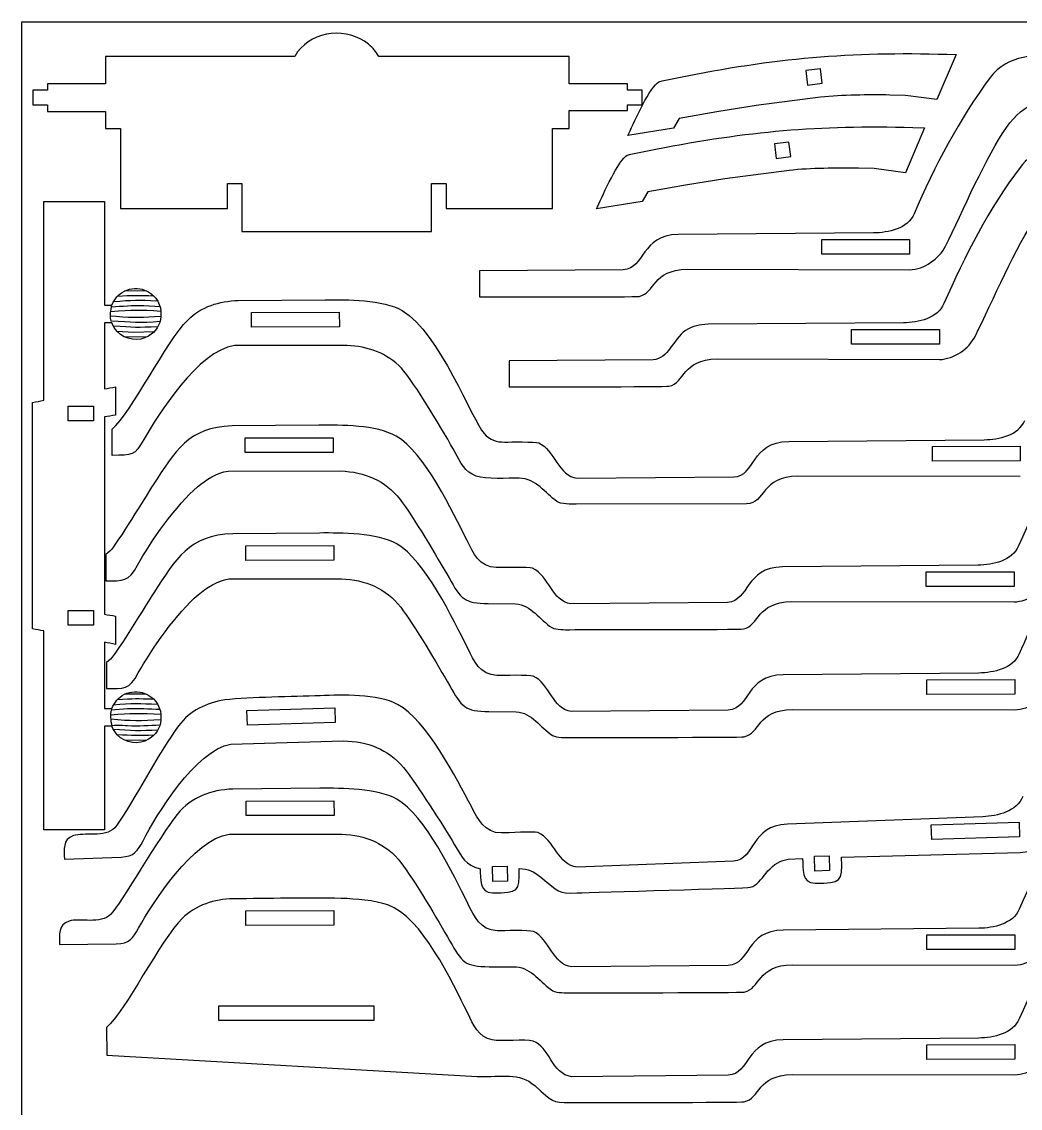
# Model space of a CAD drawing. Extents: x 19 to 601, y 5 to 578.
# Drawn here: x 19.5 to 193.5, y 389 to 578.3 of the extents above; entities that cross this region are included whole.
import ezdxf

# ---------------------------------------------------------------- set-up
doc = ezdxf.new("R2010")
doc.units = 0
doc.layers.get('0').update_dxf_attribs({"linetype": 'CONTINUOUS'})

msp = doc.modelspace()

# ---------------------------------------------------------------- linework, layer by layer
at = {"color": 175}
for p, q in [((19.466187, 578.307914), (599.466187, 578.307914)), ((19.466187, 8.307914), (19.466187, 578.307914))]:
    msp.add_line(p, q, dxfattribs=at)
at = {"color": 3}
for p, q in [((67.042187, 572.268014), (34.088687, 572.268014)), ((34.088687, 572.268014), (34.088687, 567.486014)), ((67.541387, 573.036514), (67.042187, 572.268014)), ((114.875787, 572.268014), (81.697787, 572.268014)), ((114.875787, 567.486014), (114.875787, 572.268014)), ((182.301987, 572.594514), (178.961087, 564.732314)), ((131.096687, 567.986114), (135.442187, 568.877914)), ((23.938687, 566.402914), (21.388687, 566.402914)), ((21.388687, 566.402914), (21.388687, 563.852914)), ((34.088687, 567.486014), (23.938687, 567.486014)), ((23.938687, 567.486014), (23.938687, 566.402914)), ((125.025887, 567.486014), (114.875787, 567.486014)), ((125.025887, 566.402914), (125.025887, 567.486014)), ((127.575787, 566.402914), (125.025887, 566.402914)), ((127.575787, 563.852914), (127.575787, 566.402914)), ((158.701687, 565.168714), (147.483687, 563.712314)), ((173.495187, 565.482614), (170.782387, 565.537014)), ((178.961087, 564.732314), (173.495187, 565.482614)), ((21.388687, 563.852914), (23.938687, 563.852914)), ((23.938687, 563.852914), (23.938687, 562.684414)), ((23.938687, 562.684414), (34.088687, 562.684414)), ((34.088687, 562.684414), (34.088687, 559.701114)), ((114.875787, 559.701114), (114.875787, 562.851814)), ((114.875787, 562.851814), (125.025887, 562.851814)), ((125.025887, 562.851814), (125.025887, 563.852914)), ((125.025887, 563.852914), (127.575787, 563.852914)), ((140.620787, 562.597514), (134.050487, 561.437214)), ((147.483687, 563.712314), (140.620787, 562.597514)), ((134.050487, 561.437214), (133.053887, 559.746414)), ((34.088687, 559.701114), (36.684287, 559.701114)), ((36.684287, 559.701114), (36.684287, 545.747914)), ((111.983487, 545.747914), (111.983487, 559.701114)), ((111.983487, 559.701114), (114.875787, 559.701114)), ((133.053887, 559.746414), (125.124087, 558.471514)), ((176.820587, 559.826414), (173.479687, 551.964314)), ((174.798387, 559.896614), (176.820587, 559.826414)), ((125.615187, 555.218114), (129.960887, 556.109814)), ((168.013787, 552.714714), (165.301087, 552.768914)), ((173.479687, 551.964314), (168.013787, 552.714714)), ((142.002387, 550.944314), (135.139387, 549.829614)), ((153.220387, 552.400714), (142.002387, 550.944314)), ((55.301587, 545.747914), (55.301587, 550.111814)), ((55.301587, 550.111814), (57.851587, 550.111814)), ((57.851587, 550.111814), (57.855287, 541.748014)), ((90.871487, 541.748014), (90.881087, 550.111814)), ((90.881087, 550.111814), (93.431087, 550.111814)), ((93.431087, 550.111814), (93.431087, 545.747914)), ((135.139387, 549.829614), (128.569187, 548.669114)), ((128.569187, 548.669114), (127.572387, 546.978314)), ((36.684287, 545.747914), (55.301587, 545.747914)), ((93.431087, 545.747914), (111.983487, 545.747914)), ((127.572387, 546.978314), (119.642787, 545.703414)), ((57.855287, 541.748014), (90.871487, 541.748014)), ((167.933587, 541.503314), (133.885187, 541.244914)), ((124.306087, 535.075914), (99.245687, 534.885814)), ((99.245687, 534.885814), (99.245687, 530.364014)), ((135.452987, 535.208314), (174.204787, 535.085414)), ((57.209487, 529.750414), (72.335787, 529.883914)), ((43.735287, 527.853414), (43.735287, 526.934914)), ((173.135687, 525.863514), (139.087287, 525.605114)), ((76.175387, 521.903714), (56.532687, 521.892314)), ((129.508187, 519.436114), (104.447787, 519.246014)), ((104.447787, 519.246014), (104.447787, 514.724214)), ((140.655187, 519.568514), (179.406887, 519.445614)), ((35.220687, 502.767714), (35.214987, 507.343114)), ((71.255987, 508.030214), (56.129687, 507.896714)), ((153.138287, 505.193014), (187.217287, 505.493914)), ((55.452887, 500.038614), (75.095587, 500.050014)), ((116.276987, 498.765614), (143.558087, 499.006514)), ((193.502087, 499.078114), (154.714987, 499.152914)), ((145.798087, 494.334814), (116.084087, 494.252514)), ((71.371987, 489.240514), (56.245687, 489.107014)), ((34.800287, 486.048414), (34.135187, 485.489414)), ((34.135187, 485.489414), (34.140887, 480.914014)), ((186.137487, 483.640214), (152.058487, 483.339314)), ((55.568887, 481.248914), (75.211587, 481.260314)), ((142.478287, 477.152814), (115.197187, 476.911914)), ((153.635287, 477.299214), (192.422287, 477.224414)), ((100.782187, 476.955514), (105.546687, 476.904414)), ((34.916287, 467.258714), (34.251187, 466.699714)), ((34.251187, 466.699714), (34.256887, 462.124414)), ((186.253487, 464.850614), (152.174487, 464.549614)), ((100.898187, 458.165814), (105.662687, 458.114714)), ((142.594287, 458.363214), (115.313187, 458.122214)), ((153.751287, 458.509614), (192.538287, 458.434714)), ((43.735287, 457.600014), (43.735287, 456.681614)), ((55.912187, 452.455514), (75.542887, 453.029014)), ((71.406787, 444.761214), (56.283287, 444.627714)), ((186.988287, 439.806514), (152.938187, 438.530614)), ((55.606587, 436.771114), (75.245687, 436.782514)), ((162.347387, 432.743714), (193.452987, 433.574314)), ((26.902387, 432.423114), (36.798087, 432.793814)), ((143.540687, 432.073614), (116.282687, 431.052214)), ((153.052287, 432.402514), (155.568887, 432.562614)), ((186.266987, 420.375714), (152.194287, 420.074814)), ((26.035387, 417.577114), (35.937587, 417.664514)), ((100.927487, 413.692214), (105.691087, 413.641214)), ((142.615987, 413.889514), (115.339887, 413.648714)), ((153.770787, 414.035914), (192.550687, 413.961114)), ((34.251287, 403.105514), (34.271087, 398.258314)), ((186.253587, 401.256314), (152.174587, 400.955414)), ((34.271087, 398.258314), (98.838487, 394.582514)), ((142.594387, 394.768914), (115.313287, 394.528014)), ((153.751287, 394.915314), (192.538387, 394.840514))]:
    msp.add_line(p, q, dxfattribs=at)
at = {"color": 7}
for p, q in [((158.663487, 570.109714), (156.132287, 569.799914)), ((156.132287, 569.799914), (156.441987, 567.268814)), ((158.973187, 567.578614), (158.663487, 570.109714)), ((156.441987, 567.268814), (158.973187, 567.578614)), ((153.181987, 557.341614), (150.650887, 557.031914)), ((150.650887, 557.031914), (150.960587, 554.500714)), ((153.491787, 554.810514), (153.181987, 557.341614)), ((150.960587, 554.500714), (153.491787, 554.810514)), ((158.904787, 537.801314), (158.904787, 540.351314)), ((158.904787, 540.351314), (174.204787, 540.351314)), ((174.204787, 540.351314), (174.204787, 537.801314)), ((174.204787, 537.801314), (158.904787, 537.801314)), ((59.506887, 527.673014), (74.820787, 527.692014)), ((59.510087, 525.120714), (59.506887, 527.673014)), ((74.820787, 527.692014), (74.823987, 525.139714)), ((74.823987, 525.139714), (59.510087, 525.120714)), ((164.106887, 522.161514), (164.106887, 524.711514)), ((164.106887, 524.711514), (179.406887, 524.711514)), ((179.406887, 524.711514), (179.406887, 522.161514)), ((179.406887, 522.161514), (164.106887, 522.161514)), ((58.427087, 505.819314), (73.740987, 505.838314)), ((58.430287, 503.267014), (58.427087, 505.819314)), ((73.740987, 505.838314), (73.744187, 503.286014)), ((178.181687, 504.329714), (193.495587, 504.348714)), ((178.184787, 501.777314), (178.181687, 504.329714)), ((193.495587, 504.348714), (193.498687, 501.796414)), ((73.744187, 503.286014), (58.430287, 503.267014)), ((193.498687, 501.796414), (178.184787, 501.777314)), ((58.543087, 487.029614), (73.856987, 487.048614)), ((58.546287, 484.477314), (58.543087, 487.029614)), ((73.856987, 487.048614), (73.860187, 484.496314)), ((73.860187, 484.496314), (58.546287, 484.477314)), ((177.101887, 482.476014), (192.415787, 482.495014)), ((177.105087, 479.923614), (177.101887, 482.476014)), ((192.415787, 482.495014), (192.418887, 479.942714)), ((192.418887, 479.942714), (177.105087, 479.923614)), ((177.217887, 463.686314), (192.531787, 463.705314)), ((177.221087, 461.133914), (177.217887, 463.686314)), ((192.531787, 463.705314), (192.534987, 461.153114)), ((192.534987, 461.153114), (177.221087, 461.133914)), ((58.719087, 458.317914), (74.023387, 458.775114)), ((58.795387, 455.767214), (58.719087, 458.317914)), ((74.023387, 458.775114), (74.099687, 456.224414)), ((74.099687, 456.224414), (58.795387, 455.767214)), ((58.580287, 442.550714), (73.891287, 442.569714)), ((58.583387, 439.998914), (58.580287, 442.550714)), ((73.891287, 442.569714), (73.894487, 440.017914)), ((73.894487, 440.017914), (58.583387, 439.998914)), ((177.991387, 438.384414), (193.295587, 438.841514)), ((178.067587, 435.833714), (177.991387, 438.384414)), ((193.295587, 438.841514), (193.371787, 436.290914)), ((193.371787, 436.290914), (178.067587, 435.833714)), ((157.638128, 432.928506), (160.188928, 433.025576)), ((157.699128, 430.325576), (157.638128, 432.928506)), ((160.188928, 433.025576), (160.249828, 430.422775)), ((101.523435, 431.116232), (104.074235, 431.213303)), ((101.584535, 428.513303), (101.523435, 431.116232)), ((104.074235, 431.213303), (104.135135, 428.610502)), ((160.249828, 430.422775), (157.699128, 430.325576)), ((104.135135, 428.610502), (101.584535, 428.513303)), ((58.543187, 423.435414), (73.857087, 423.454414)), ((58.546387, 420.883014), (58.543187, 423.435414)), ((73.857087, 423.454414), (73.860187, 420.902114)), ((73.860187, 420.902114), (58.546387, 420.883014)), ((177.233087, 419.211714), (192.544187, 419.230714)), ((177.236287, 416.659914), (177.233087, 419.211714)), ((192.544187, 419.230714), (192.547287, 416.678914)), ((192.547287, 416.678914), (177.236287, 416.659914)), ((53.802287, 406.858814), (80.844187, 406.892414)), ((53.805487, 404.306514), (53.802287, 406.858814)), ((80.844187, 406.892414), (80.847287, 404.340114)), ((80.847287, 404.340114), (53.805487, 404.306514)), ((177.217987, 400.092114), (192.531887, 400.111114)), ((177.221087, 397.539714), (177.217987, 400.092114)), ((192.531887, 400.111114), (192.534987, 397.558814)), ((192.534987, 397.558814), (177.221087, 397.539714))]:
    msp.add_line(p, q, dxfattribs=at)
at = {"color": 1}
for p, q in [((41.146487, 531.440114), (37.392087, 531.389214)), ((40.744287, 528.873614), (43.583387, 528.725314)), ((35.921787, 526.942114), (34.947987, 527.040714)), ((38.944787, 524.198014), (36.102987, 524.350614)), ((41.146387, 523.348214), (37.392287, 523.399114)), ((42.499787, 524.267014), (38.944787, 524.198014)), ((41.146387, 461.186714), (37.392287, 461.135814)), ((37.903087, 458.585014), (35.068587, 458.366414)), ((41.146487, 453.094814), (37.392087, 453.145714))]:
    msp.add_line(p, q, dxfattribs=at)
at = {"color": 3}
for points in [[(79.914487, 574.377714), (76.279287, 577.361114), (70.345787, 576.809414), (67.541387, 573.036514)], [(81.697787, 572.268014), (81.146587, 573.116614), (80.727687, 573.710314), (79.914487, 574.377714)], [(135.442187, 568.877914), (151.840487, 572.152414), (165.394387, 573.181114), (182.301987, 572.594514)], [(200.802687, 572.443214), (196.272487, 572.543314), (191.310787, 572.660814), (188.252187, 568.582314)], [(130.228287, 567.628314), (130.645987, 567.974514), (130.777387, 567.932214), (131.096687, 567.986114)], [(188.252187, 568.582314), (182.962987, 561.529314), (178.495987, 552.993914), (174.995787, 544.834214)], [(125.124087, 558.471514), (125.955287, 560.272314), (128.536687, 566.226314), (130.228287, 567.628314)], [(170.782387, 565.537014), (167.001287, 565.584414), (162.449987, 565.591614), (158.701687, 565.168714)], [(191.087287, 559.885114), (194.250387, 564.306314), (197.707587, 565.297814), (203.096687, 565.280814)], [(129.960887, 556.109814), (146.130487, 559.249714), (158.140087, 560.318214), (174.798387, 559.896614)], [(180.469887, 539.217814), (183.404087, 545.119214), (187.694087, 555.142214), (191.087287, 559.885114)], [(202.882487, 556.872414), (199.458387, 556.947014), (195.587787, 555.787614), (193.454287, 552.942514)], [(119.642787, 545.703414), (120.473987, 547.504514), (123.055287, 553.458114), (124.746887, 554.860314)], [(124.746887, 554.860314), (125.165087, 555.206514), (125.296087, 555.164214), (125.615187, 555.218114)], [(165.301087, 552.768914), (161.519487, 552.816414), (156.969087, 552.823614), (153.220387, 552.400714)], [(193.454287, 552.942514), (188.166387, 545.890714), (183.697087, 537.353114), (180.197887, 529.194414)], [(23.312587, 512.359314), (23.312587, 523.898914), (23.312587, 535.438614), (23.312587, 546.978214)], [(23.312587, 546.978214), (26.829987, 546.978214), (30.347387, 546.978214), (33.864787, 546.978214)], [(33.864787, 546.978214), (33.864787, 540.961514), (33.864787, 534.944914), (33.864787, 528.928214)], [(174.995787, 544.834214), (173.886387, 542.247914), (170.517287, 541.545814), (167.933587, 541.503314)], [(185.671987, 523.578014), (188.607187, 529.480214), (192.894987, 539.500714), (196.289387, 544.245314)], [(133.885187, 541.244914), (127.318787, 541.142314), (128.166987, 535.322414), (124.306087, 535.075914)], [(174.204787, 535.085414), (176.772487, 535.185414), (179.339787, 536.944814), (180.469887, 539.217814)], [(127.070787, 530.452414), (129.917287, 531.052214), (129.278087, 535.052814), (135.452987, 535.208314)], [(37.392087, 531.389214), (38.425787, 531.913014), (39.814487, 531.961214), (40.892587, 531.560614)], [(35.169187, 528.928214), (35.669487, 530.047814), (36.232387, 530.801614), (37.392087, 531.389214)], [(40.892587, 531.560614), (42.445087, 530.983714), (43.589887, 529.545114), (43.735287, 527.853414)], [(99.245687, 530.364014), (102.047687, 530.368314), (126.496487, 530.331514), (127.070787, 530.452414)], [(33.864787, 528.928214), (34.299487, 528.928214), (34.734387, 528.928214), (35.169187, 528.928214)], [(48.405887, 526.341514), (50.828087, 528.725214), (53.882387, 529.625314), (57.209487, 529.750414)], [(72.335787, 529.883914), (76.089387, 529.903214), (82.489787, 529.955214), (85.788587, 527.979314)], [(180.197887, 529.194414), (179.088787, 526.608314), (175.719487, 525.905914), (173.135687, 525.863514)], [(35.214987, 507.343114), (38.645387, 510.226214), (44.574287, 522.570714), (48.405887, 526.341514)], [(43.735287, 526.934914), (43.611387, 525.493814), (42.810387, 524.303014), (41.584987, 523.556514)], [(85.788587, 527.979314), (92.326387, 524.063314), (98.024787, 508.809314), (100.035887, 506.578614)], [(35.169287, 525.860114), (34.734487, 525.860114), (34.299487, 525.860114), (33.864787, 525.860114)], [(33.864787, 525.860114), (33.864787, 522.015914), (33.864787, 518.171614), (33.864787, 514.327414)], [(36.102987, 524.350614), (35.629187, 524.854614), (35.440987, 525.252014), (35.169287, 525.860114)], [(41.584987, 523.556514), (39.898187, 522.529014), (37.526687, 522.835314), (36.102987, 524.350614)], [(135.170787, 524.540814), (132.924087, 522.938814), (132.161387, 519.530814), (129.508187, 519.436114)], [(139.087287, 525.605114), (137.518687, 525.567914), (136.530487, 525.286214), (135.170787, 524.540814)], [(179.406887, 519.445614), (181.974687, 519.545514), (184.541687, 521.305114), (185.671987, 523.578014)], [(56.532687, 521.892314), (50.297687, 521.031414), (43.128587, 509.757014), (40.752787, 505.517914)], [(85.650487, 517.934514), (83.160987, 520.580114), (79.747087, 521.757214), (76.175387, 521.903714)], [(132.272887, 514.812614), (135.119387, 515.412414), (134.480287, 519.413014), (140.655187, 519.568514)], [(95.025787, 503.269614), (93.320687, 506.313814), (87.760287, 515.692414), (85.650487, 517.934514)], [(33.864787, 514.327414), (34.514787, 514.448614), (35.164687, 514.569914), (35.814787, 514.691114)], [(35.814787, 514.691114), (35.814787, 513.047114), (35.814787, 511.403214), (35.814787, 509.759214)], [(104.447787, 514.724214), (107.249887, 514.728514), (131.698287, 514.691514), (132.272887, 514.812614)], [(21.362687, 511.995614), (22.012487, 512.116814), (22.662587, 512.238114), (23.312587, 512.359314)], [(21.362687, 472.539714), (21.362687, 485.691714), (21.362687, 498.843614), (21.362687, 511.995614)], [(35.814787, 509.759214), (35.164687, 509.656014), (34.514787, 509.552914), (33.864787, 509.449714)], [(33.864787, 509.449714), (33.864787, 497.995014), (33.864787, 486.540314), (33.864787, 475.085614)], [(206.440787, 510.769114), (201.156687, 503.704614), (196.693587, 495.153514), (193.201887, 486.983014)], [(56.129687, 507.896714), (48.523587, 507.720214), (46.124287, 503.401314), (42.385787, 497.631814)], [(84.708787, 506.125614), (81.238687, 508.091414), (75.135287, 508.050114), (71.255987, 508.030214)], [(187.217287, 505.493914), (189.803287, 505.539614), (193.174887, 506.246814), (194.281687, 508.836714)], [(40.752787, 505.517914), (39.141087, 502.642114), (38.724887, 502.798614), (35.220687, 502.767714)], [(97.073087, 487.953314), (94.602887, 492.903814), (89.647987, 503.327614), (84.708787, 506.125614)], [(100.035887, 506.578614), (101.083787, 505.416314), (102.203487, 505.071614), (103.687287, 505.083514)], [(103.687287, 505.083514), (104.547787, 505.090414), (108.909587, 505.166314), (109.575787, 504.947714)], [(109.575787, 504.947714), (112.278587, 503.756714), (113.015587, 499.135614), (116.276987, 498.765614)], [(143.558087, 499.006514), (147.446587, 499.150214), (146.420687, 505.079514), (153.138287, 505.193014)], [(98.675787, 499.144914), (96.607187, 499.898714), (96.029387, 501.477814), (95.025787, 503.269614)], [(50.099887, 497.255514), (51.583287, 498.495314), (53.489687, 499.767514), (55.452887, 500.038614)], [(75.095587, 500.050014), (79.178787, 499.882614), (82.871587, 498.399414), (85.404287, 495.098614)], [(106.139087, 498.801814), (104.207587, 498.826314), (100.389387, 498.520514), (98.675787, 499.144914)], [(112.748387, 494.718214), (110.667087, 496.180714), (109.200187, 498.729414), (106.139087, 498.801814)], [(154.714987, 499.152914), (148.357887, 499.111414), (149.104887, 494.364514), (145.798087, 494.334814)], [(42.385787, 497.631814), (41.137387, 495.705214), (36.106487, 487.389014), (34.800287, 486.048414)], [(39.672987, 483.664214), (41.823587, 487.634614), (46.538387, 494.278714), (50.099887, 497.255514)], [(85.404287, 495.098614), (87.698187, 492.109014), (91.902387, 484.992514), (93.945987, 481.415914)], [(116.084087, 494.252514), (115.261087, 494.247014), (113.455587, 494.221214), (112.748387, 494.718214)], [(56.245687, 489.107014), (48.639587, 488.930514), (46.240287, 484.611614), (42.501787, 478.842114)], [(84.824787, 487.335914), (81.354687, 489.301714), (75.251287, 489.260414), (71.371987, 489.240514)], [(97.189087, 469.163714), (94.718787, 474.114214), (89.764087, 484.537814), (84.824787, 487.335914)], [(102.162587, 483.222714), (99.202987, 483.298814), (98.175387, 485.744214), (97.073087, 487.953314)], [(193.201887, 486.983014), (192.095087, 484.393114), (188.723487, 483.685914), (186.137487, 483.640214)], [(34.140887, 480.914014), (37.159987, 480.940714), (38.055787, 480.678514), (39.672987, 483.664214)], [(108.496087, 483.094014), (107.772287, 483.331514), (103.295087, 483.193614), (102.162587, 483.222714)], [(115.197187, 476.911914), (111.877887, 477.288514), (111.325787, 481.847114), (108.496087, 483.094014)], [(152.058487, 483.339314), (145.486087, 483.228114), (146.342587, 477.404414), (142.478287, 477.152814)], [(201.207787, 483.863314), (198.486487, 479.261414), (195.443387, 473.166414), (193.317887, 468.193314)], [(50.215887, 478.465814), (51.699287, 479.705614), (53.605687, 480.977814), (55.568887, 481.248914)], [(75.211587, 481.260314), (79.294687, 481.093014), (82.987787, 479.609614), (85.520387, 476.308914)], [(93.945987, 481.415914), (95.996487, 477.791414), (96.579487, 476.936914), (100.782187, 476.955514)], [(192.422287, 477.224414), (194.992187, 477.327514), (197.559587, 479.091914), (198.687987, 481.368314)], [(42.501787, 478.842114), (41.253387, 476.915514), (36.222487, 468.599314), (34.916287, 467.258714)], [(39.789087, 464.874514), (41.940487, 468.845814), (46.653687, 475.488414), (50.215887, 478.465814)], [(145.251287, 472.528514), (148.099987, 473.132814), (147.455187, 477.135914), (153.635287, 477.299214)], [(85.520387, 476.308914), (87.814187, 473.319514), (92.018487, 466.202614), (94.061987, 462.626214)], [(105.546687, 476.904414), (108.259287, 476.717114), (109.763387, 474.109614), (111.861187, 472.755314)], [(33.864787, 475.085614), (34.514787, 474.982414), (35.164687, 474.879214), (35.814787, 474.776014)], [(35.814787, 474.776014), (35.814787, 473.132014), (35.814787, 471.488114), (35.814787, 469.844114)], [(23.312587, 472.176014), (22.662587, 472.297214), (22.012487, 472.418514), (21.362687, 472.539714)], [(23.312587, 437.557114), (23.312587, 449.096714), (23.312587, 460.636414), (23.312587, 472.176014)], [(111.861187, 472.755314), (112.646487, 472.377414), (114.146787, 472.393114), (115.004287, 472.398814)], [(115.004287, 472.398814), (118.119687, 472.419614), (144.638887, 472.398714), (145.251287, 472.528514)], [(35.814787, 469.844114), (35.164687, 469.965314), (34.514787, 470.086614), (33.864787, 470.207814)], [(33.864787, 470.207814), (33.864787, 466.363514), (33.864787, 462.519114), (33.864787, 458.674814)], [(102.278587, 464.433014), (99.318987, 464.509114), (98.291387, 466.954614), (97.189087, 469.163714)], [(193.317887, 468.193314), (192.211087, 465.603414), (188.839487, 464.896214), (186.253487, 464.850614)], [(34.256887, 462.124414), (37.276087, 462.151014), (38.171687, 461.888914), (39.789087, 464.874514)], [(108.612087, 464.304414), (107.888287, 464.541914), (103.411087, 464.403914), (102.278587, 464.433014)], [(115.313187, 458.122214), (111.993887, 458.498814), (111.441787, 463.057414), (108.612087, 464.304414)], [(152.174487, 464.549614), (145.602187, 464.438414), (146.458387, 458.614714), (142.594287, 458.363214)], [(94.061987, 462.626214), (96.112587, 459.001614), (96.695487, 458.147314), (100.898187, 458.165814)], [(192.538287, 458.434714), (195.108187, 458.537814), (197.675587, 460.302214), (198.803987, 462.578714)], [(35.169287, 458.674814), (35.669587, 459.794914), (36.232187, 460.547714), (37.392287, 461.135814)], [(37.392287, 461.135814), (38.425587, 461.659614), (39.815187, 461.707514), (40.892587, 461.307214)], [(40.892587, 461.307214), (42.444887, 460.730414), (43.589887, 459.291614), (43.735287, 457.600014)], [(54.847287, 460.183814), (51.597287, 459.567214), (48.878787, 458.378914), (46.784487, 455.642614)], [(71.477087, 460.894614), (66.621487, 460.730614), (59.475987, 460.624814), (54.847287, 460.183814)], [(84.976387, 459.376114), (81.451987, 461.241414), (75.353687, 461.025714), (71.477087, 460.894614)], [(33.864787, 458.674814), (34.299487, 458.674814), (34.734487, 458.674814), (35.169287, 458.674814)], [(97.853487, 441.568314), (95.242587, 446.445514), (89.993287, 456.720914), (84.976387, 459.376114)], [(105.662687, 458.114714), (108.375287, 457.927414), (109.879387, 455.320014), (111.977187, 453.965614)], [(145.367287, 453.738814), (148.215787, 454.342914), (147.571187, 458.346314), (153.751287, 458.509614)], [(43.735287, 456.681614), (43.611387, 455.240014), (42.810687, 454.049914), (41.584987, 453.303014)], [(35.169187, 455.606714), (34.734387, 455.606714), (34.299487, 455.606714), (33.864787, 455.606714)], [(33.864787, 455.606714), (33.864787, 449.590214), (33.864787, 443.573614), (33.864787, 437.557114)], [(36.102987, 454.097114), (35.629187, 454.601114), (35.440687, 454.998614), (35.169187, 455.606714)], [(46.784487, 455.642614), (43.895787, 451.868314), (37.377587, 439.736414), (35.672187, 437.882714)], [(41.584987, 453.303014), (39.898887, 452.275614), (37.526687, 452.581914), (36.102987, 454.097114)], [(40.610187, 435.639414), (42.855987, 439.979214), (49.771087, 451.427614), (55.912187, 452.455514)], [(75.542887, 453.029014), (79.628287, 452.978514), (83.361687, 451.601814), (85.987187, 448.375514)], [(111.977187, 453.965614), (112.762487, 453.587714), (114.262887, 453.603414), (115.120387, 453.609114)], [(115.120387, 453.609114), (118.235887, 453.629914), (144.754787, 453.609014), (145.367287, 453.738814)], [(85.987187, 448.375514), (88.364787, 445.453914), (92.770887, 438.461014), (94.915287, 434.945414)], [(206.566587, 447.499614), (201.283087, 440.435814), (196.822187, 431.887214), (193.330087, 423.717914)], [(84.857087, 442.857014), (81.387787, 444.822514), (75.285187, 444.781214), (71.406787, 444.761214)], [(56.283287, 444.627714), (52.424987, 444.482714), (49.067587, 443.290014), (46.573887, 440.218114)], [(193.952787, 443.349414), (192.920587, 440.729314), (189.571387, 439.926214), (186.988287, 439.806514)], [(97.219187, 424.688014), (94.749487, 429.637714), (89.795187, 440.059514), (84.857087, 442.857014)], [(103.075187, 436.986214), (100.115187, 436.977714), (99.018287, 439.392314), (97.853487, 441.568314)], [(46.573887, 440.218114), (43.578487, 436.528314), (36.715187, 424.587114), (34.957787, 422.783514)], [(33.864787, 437.557114), (30.347387, 437.557114), (26.829987, 437.557114), (23.312587, 437.557114)], [(35.672187, 437.882714), (34.013787, 436.080114), (30.237287, 437.133414), (28.480087, 436.523414)], [(109.408587, 437.038914), (108.678787, 437.255414), (104.207587, 436.989514), (103.075187, 436.986214)], [(152.938187, 438.530614), (146.372787, 438.231314), (147.395287, 432.435614), (143.540687, 432.073614)], [(193.452987, 433.574314), (196.018287, 433.750914), (198.533787, 435.587614), (199.596387, 437.895114)], [(28.480087, 436.523414), (26.537387, 435.849014), (26.881487, 434.033814), (26.902387, 432.423114)], [(36.798087, 432.793814), (39.052987, 432.879814), (39.670987, 433.824214), (40.610187, 435.639414)], [(39.829687, 420.399714), (42.198687, 424.673614), (49.438487, 435.919414), (55.606587, 436.771114)], [(75.245687, 436.782514), (79.328187, 436.615114), (83.020187, 435.132114), (85.552487, 431.832014)], [(116.282687, 431.052214), (112.954687, 431.333514), (112.272187, 435.873814), (109.408587, 437.038914)], [(94.915287, 434.945414), (96.271787, 432.678214), (96.696687, 431.391114), (99.367387, 430.748414)], [(85.552487, 431.832014), (87.845187, 428.844114), (92.049887, 421.726914), (94.092587, 418.151814)], [(146.444387, 427.531414), (148.773387, 428.095514), (149.229487, 431.823714), (153.052287, 432.402514)], [(155.568887, 432.562614), (155.620487, 430.839914), (155.345587, 428.196214), (157.740887, 428.226714)], [(157.740887, 428.226714), (162.367487, 428.285614), (162.479387, 428.326814), (162.347387, 432.743714)], [(99.367387, 430.748414), (99.418187, 429.052114), (99.187187, 426.517614), (101.535387, 426.547514)], [(101.535387, 426.547514), (106.029787, 426.604714), (106.274387, 426.625614), (106.149887, 430.798314)], [(106.149887, 430.798314), (107.840787, 430.695314), (108.673887, 430.341114), (109.945487, 429.274014)], [(109.945487, 429.274014), (113.097387, 426.704714), (112.824287, 426.416414), (116.219087, 426.536214)], [(206.556787, 428.385214), (201.272087, 421.319314), (196.811087, 412.770414), (193.317987, 404.599114)], [(116.219087, 426.536214), (119.332087, 426.646214), (145.835987, 427.384014), (146.444387, 427.531414)], [(56.304887, 425.513214), (53.061587, 425.485014), (49.781887, 424.406414), (47.442187, 422.103914)], [(75.169187, 425.584414), (68.881387, 425.686914), (62.593087, 425.568314), (56.304887, 425.513214)], [(83.299487, 424.445414), (80.985987, 425.249114), (77.619187, 425.485714), (75.169187, 425.584414)], [(97.189187, 405.569414), (94.439387, 411.080414), (89.225487, 422.386714), (83.299487, 424.445414)], [(102.307687, 419.958314), (99.348587, 420.034414), (98.321187, 422.479414), (97.219187, 424.688014)], [(34.957787, 422.783514), (33.248187, 421.029014), (29.504487, 422.190314), (27.729787, 421.630614)], [(47.442187, 422.103914), (43.669887, 418.391614), (37.515187, 405.848814), (34.251287, 403.105514)], [(193.330087, 423.717914), (192.223187, 421.128514), (188.852687, 420.421414), (186.266987, 420.375714)], [(27.729787, 421.630614), (25.768687, 421.012114), (26.060587, 419.187714), (26.035387, 417.577114)], [(35.937587, 417.664514), (38.194087, 417.685714), (38.838887, 418.612314), (39.829687, 420.399714)], [(108.639987, 419.829614), (107.916287, 420.067114), (103.439987, 419.929214), (102.307687, 419.958314)], [(115.339887, 413.648714), (112.021187, 414.025114), (111.469087, 418.582914), (108.639987, 419.829614)], [(152.194287, 420.074814), (145.623387, 419.964014), (146.479387, 414.141114), (142.615987, 413.889514)], [(94.092587, 418.151814), (96.142587, 414.528114), (96.725687, 413.673614), (100.927487, 413.692214)], [(192.550687, 413.961114), (195.120187, 414.064214), (197.686887, 415.828214), (198.815187, 418.104214)], [(105.691087, 413.641214), (108.403287, 413.454114), (109.906987, 410.846814), (112.004487, 409.492714)], [(145.388387, 409.266114), (148.236787, 409.870414), (147.591787, 413.872614), (153.770787, 414.035914)], [(112.004487, 409.492714), (112.789387, 409.115214), (114.289987, 409.130714), (115.146987, 409.136414)], [(115.146987, 409.136414), (118.261787, 409.157214), (144.776187, 409.136214), (145.388387, 409.266114)], [(101.450787, 400.931714), (99.065987, 401.428614), (98.163787, 403.616214), (97.189187, 405.569414)], [(193.317987, 404.599114), (192.210787, 402.009114), (188.839787, 401.302014), (186.253587, 401.256314)], [(108.612087, 400.710114), (107.249287, 401.132014), (103.066887, 400.595014), (101.450787, 400.931714)], [(115.313287, 394.528014), (111.873287, 394.918314), (111.366087, 399.857614), (108.612087, 400.710114)], [(152.174587, 400.955414), (145.602287, 400.844214), (146.458487, 395.020514), (142.594387, 394.768914)], [(192.538387, 394.840514), (195.108287, 394.943614), (197.675687, 396.708014), (198.804087, 398.984414)], [(98.838487, 394.582514), (103.354187, 394.383814), (106.036987, 395.452914), (108.926587, 392.931614)], [(145.367387, 390.144614), (148.215887, 390.748814), (147.571387, 394.752014), (153.751287, 394.915314)], [(108.926587, 392.931614), (112.040387, 390.214714), (111.803987, 389.992814), (115.120387, 390.014914)], [(115.120387, 390.014914), (118.235787, 390.035714), (144.754987, 390.014714), (145.367387, 390.144614)]]:
    msp.add_open_spline(points, degree=3, dxfattribs=at)
at = {"color": 1}
for points in [[(42.499887, 530.521314), (39.791187, 530.595814), (38.777587, 530.625714), (36.102987, 530.437814)], [(35.068587, 526.168514), (34.838887, 526.872014), (34.948887, 527.605914), (35.103687, 528.623314)], [(43.735287, 527.853414), (39.901587, 528.062914), (38.944787, 528.112414), (34.970087, 527.745014)], [(35.103687, 528.623314), (35.169187, 528.928214), (35.103687, 528.623314), (35.103687, 528.623314)], [(35.103687, 528.623314), (37.053787, 528.773114), (38.765287, 528.913014), (40.744287, 528.873614)], [(43.192187, 529.615514), (39.702487, 529.811114), (38.800687, 529.758314), (35.436287, 529.517414)], [(43.735287, 526.934914), (40.514187, 526.758914), (39.197187, 526.683814), (35.921787, 526.942114)], [(43.583287, 526.063014), (40.072587, 525.803814), (38.511187, 525.903014), (35.068587, 526.168514)], [(43.192087, 525.172814), (39.704887, 525.011714), (38.918187, 525.021614), (35.436387, 525.270914)], [(42.499787, 460.267914), (39.445387, 460.351914), (39.082687, 460.368914), (36.102987, 460.184314)], [(35.068587, 458.366414), (34.829287, 457.633514), (34.943687, 456.656414), (35.169187, 455.606714)], [(43.192087, 459.362114), (40.068587, 459.506414), (38.605487, 459.553414), (35.436387, 459.264014)], [(43.583287, 458.471914), (41.615787, 458.574714), (39.895087, 458.674114), (37.903087, 458.585014)], [(43.735287, 457.600014), (40.117287, 457.838114), (38.495787, 457.813714), (34.947987, 457.494214)], [(43.735287, 456.681614), (40.203687, 456.449014), (38.559787, 456.458014), (34.970087, 456.790014)], [(35.169187, 455.606714), (35.103687, 455.911614), (37.902987, 455.696514), (37.902987, 455.696514)], [(43.192187, 454.919414), (40.287587, 454.727914), (38.335087, 454.752814), (35.436287, 455.017514)], [(37.902987, 455.696514), (39.897587, 455.607614), (41.613487, 455.706714), (43.583387, 455.809614)], [(42.499887, 454.013614), (39.790787, 453.939114), (38.777687, 453.909414), (36.102987, 454.097114)]]:
    msp.add_open_spline(points, degree=3, dxfattribs=at)
at = {"color": 7}
for points in [[(27.556687, 508.790814), (27.556687, 509.640814), (27.556687, 510.490914), (27.556687, 511.340914)], [(27.556687, 511.340914), (29.028187, 511.340914), (30.499787, 511.340914), (31.971587, 511.340914)], [(31.971587, 511.340914), (31.971587, 510.490914), (31.971587, 509.640814), (31.971587, 508.790814)], [(31.971587, 508.790814), (30.499787, 508.790814), (29.028187, 508.790814), (27.556687, 508.790814)], [(27.556687, 475.761314), (29.028187, 475.761314), (30.499787, 475.761314), (31.971587, 475.761314)], [(27.556687, 473.211314), (27.556687, 474.061314), (27.556687, 474.911314), (27.556687, 475.761314)], [(31.971587, 475.761314), (31.971587, 474.911314), (31.971587, 474.061314), (31.971587, 473.211314)], [(31.971587, 473.211314), (30.499787, 473.211314), (29.028187, 473.211314), (27.556687, 473.211314)]]:
    msp.add_open_spline(points, degree=3, dxfattribs=at)

doc.saveas('drawing.dxf')
